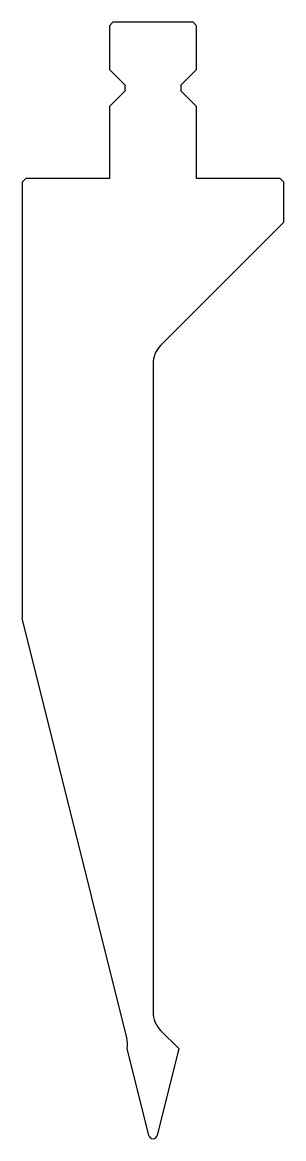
# Model space of a CAD drawing. Header units: metres. Extents: x 46 to 106, y -139 to 116.
import ezdxf

# ---------------------------------------------------------------- set-up
doc = ezdxf.new("R2010")
doc.units = ezdxf.units.M

msp = doc.modelspace()

# ---------------------------------------------------------------- linework, layer by layer
for p, q in [((66.064197, 115.668663), (66.864197, 116.468663)), ((66.064197, 115.668663), (66.064197, 105.668663)), ((85.264197, 116.468663), (66.864197, 116.468663)), ((85.264197, 116.468663), (86.064197, 115.668663)), ((86.064197, 105.668663), (86.064197, 115.668663)), ((66.064197, 105.668663), (69.564197, 102.168663)), ((82.564197, 102.168663), (86.064197, 105.668663)), ((69.564197, 100.668663), (66.064197, 97.168663)), ((69.564197, 102.168663), (69.564197, 100.668663)), ((82.564197, 100.668663), (82.564197, 102.168663)), ((86.064197, 97.168663), (82.564197, 100.668663)), ((66.064197, 97.168663), (66.064197, 80.668663)), ((86.064197, 80.668663), (86.064197, 97.168663)), ((46.064197, 79.868663), (46.864197, 80.668663)), ((46.064197, 79.868663), (46.064197, -20.074692)), ((66.064197, 80.668663), (46.864197, 80.668663)), ((105.264197, 80.668663), (86.064197, 80.668663)), ((105.264197, 80.668663), (106.064197, 79.868663)), ((106.064197, 70.668663), (106.064197, 79.868663)), ((106.064197, 70.668663), (77.821557, 42.426022)), ((76.064197, 38.183381), (76.064197, -110.266056)), ((70.03931, -116.233616), (46.064197, -20.074692)), ((77.821557, -114.508697), (81.994124, -118.681265)), ((75.093902, -138.573259), (70.13427, -118.681265)), ((81.994124, -118.681265), (77.034493, -138.573259))]:
    msp.add_line(p, q)
for centre, radius, start, end in [((82.064197, 38.183381), 6, 135, 180), ((82.064197, -110.266056), 6, 180, 225), ((64.217535, -117.685148), 6, 350.443536, 14), ((76.064197, -138.331337), 1, 194, 346)]:
    msp.add_arc(centre, radius, start, end)

doc.saveas('drawing.dxf')
